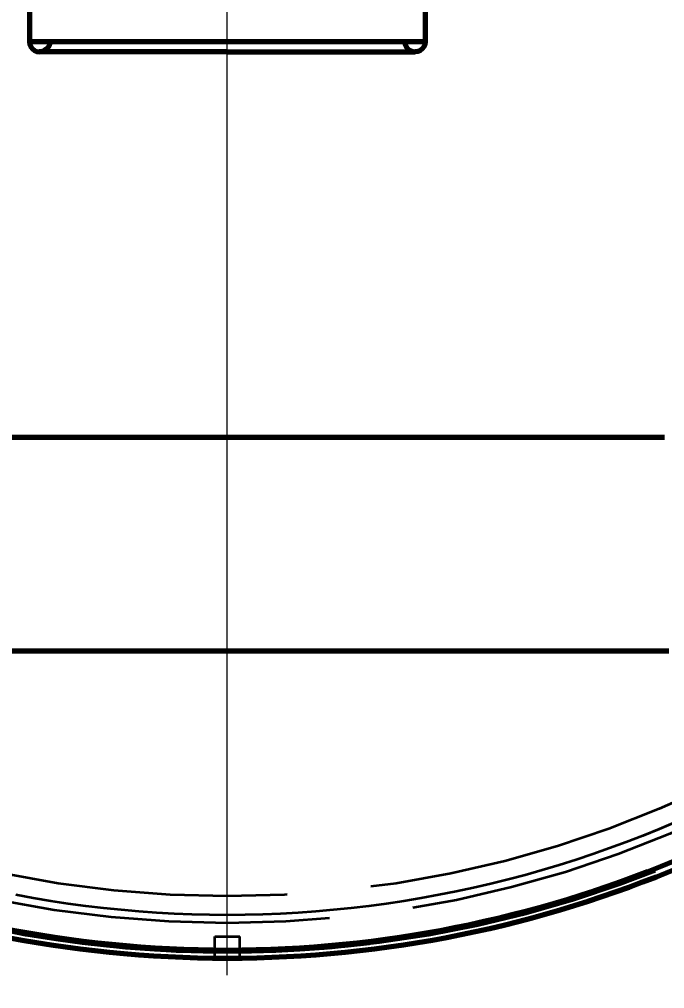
# Model space of a CAD drawing. Header units: millimetres. Extents: x 0 to 2208, y 0 to 420.
# Drawn here: x 88.01 to 95.68, y 78.55 to 90.06 of the extents above; entities that cross this region are included whole.
import ezdxf

# ---------------------------------------------------------------- set-up
doc = ezdxf.new("R2010")
doc.units = ezdxf.units.MM
doc.linetypes.add('IRAM-E-TRAZOS', pattern=[5, 4, -1])
doc.linetypes.add('IRAM-F-TRAZO-PUNTO', pattern=[20, 15, -2, 1, -2])
for name, color, linetype, lineweight in [('01-VISIBLE', 7, 'CONTINUOUS', 70), ('02-OCULTA', 4, 'IRAM-E-TRAZOS', 35), ('03-EJE', 1, 'IRAM-F-TRAZO-PUNTO', 18), ('04-COTA', 3, 'CONTINUOUS', 18)]:
    doc.layers.add(name, color=color, linetype=linetype, lineweight=lineweight)
doc.styles.add('ISO3098', font='isocpeur.ttf')
doc.dimstyles.new('FLAMA-IRAM', dxfattribs={"dimtxt": 3.5, "dimasz": 3.5, "dimexe": 2, "dimexo": 1.5, "dimgap": 1, "dimtad": 1, "dimdec": 1, "dimtxsty": 'ISO3098', "dimblk": 'IRAM_FLECHA', "dimblk1": 'IRAM_FLECHA', "dimblk2": 'IRAM_FLECHA', "dimcen": 2.5, "dimclrd": 256, "dimclre": 256, "dimclrt": 256, "dimazin": 3, "dimtfac": 1, "dimtmove": 0, "dimatfit": 3, "dimlwd": 18, "dimlwe": 18})

# ---------------------------------------------------------------- blocks, each defined once
blk = doc.blocks.new('IRAM_FLECHA')
blk.add_solid([(0, 0), (-1, 0.125), (-1, -0.125)])

msp = doc.modelspace()

# ---------------------------------------------------------------- linework, layer by layer
at = {"layer": '01-VISIBLE'}
for p, q in [((88.134, 90.899), (88.134, 89.799)), ((92.834, 90.899), (92.834, 89.799)), ((85.289, 85.099), (95.679, 85.099)), ((85.289, 82.559), (95.679, 82.559)), ((90.334, 78.908), (90.334, 78.909)), ((90.634, 78.908), (90.634, 78.909)), ((90.334, 78.908), (90.634, 78.908))]:
    msp.add_line(p, q, dxfattribs=at)
for points in [[(90.484, 89.799), (90.434, 89.799), (90.384, 89.799), (90.334, 89.799), (90.284, 89.799), (90.234, 89.799), (90.184, 89.799), (90.134, 89.799), (90.084, 89.799), (90.034, 89.799), (89.984, 89.799), (89.934, 89.799), (89.884, 89.799), (89.834, 89.799), (89.784, 89.799), (89.734, 89.799), (89.684, 89.799), (89.634, 89.799), (89.584, 89.799), (89.534, 89.799), (89.484, 89.799), (89.434, 89.799), (89.384, 89.799), (89.334, 89.799), (89.284, 89.799), (89.234, 89.799), (89.184, 89.799), (89.134, 89.799), (89.084, 89.799), (89.034, 89.799), (88.984, 89.799), (88.934, 89.799), (88.884, 89.799), (88.834, 89.799), (88.784, 89.799), (88.734, 89.799), (88.684, 89.799), (88.634, 89.799), (88.584, 89.799), (88.534, 89.799), (88.484, 89.799), (88.434, 89.799), (88.384, 89.799), (88.334, 89.799), (88.284, 89.799), (88.234, 89.799), (88.184, 89.799), (88.134, 89.799)], [(88.134, 89.799), (88.138, 89.768), (88.15, 89.739), (88.169, 89.714), (88.194, 89.695), (88.223, 89.683), (88.254, 89.679)], [(88.374, 89.799), (88.37, 89.768), (88.358, 89.739), (88.339, 89.714), (88.314, 89.695), (88.285, 89.683), (88.254, 89.679)], [(92.834, 89.799), (92.784, 89.799), (92.734, 89.799), (92.684, 89.799), (92.634, 89.799), (92.584, 89.799), (92.534, 89.799), (92.484, 89.799), (92.434, 89.799), (92.384, 89.799), (92.334, 89.799), (92.284, 89.799), (92.234, 89.799), (92.184, 89.799), (92.134, 89.799), (92.084, 89.799), (92.034, 89.799), (91.984, 89.799), (91.934, 89.799), (91.884, 89.799), (91.834, 89.799), (91.784, 89.799), (91.734, 89.799), (91.684, 89.799), (91.634, 89.799), (91.584, 89.799), (91.534, 89.799), (91.484, 89.799), (91.434, 89.799), (91.384, 89.799), (91.334, 89.799), (91.284, 89.799), (91.234, 89.799), (91.184, 89.799), (91.134, 89.799), (91.084, 89.799), (91.034, 89.799), (90.984, 89.799), (90.934, 89.799), (90.884, 89.799), (90.834, 89.799), (90.784, 89.799), (90.734, 89.799), (90.684, 89.799), (90.634, 89.799), (90.584, 89.799), (90.534, 89.799), (90.484, 89.799)], [(92.594, 89.799), (92.598, 89.768), (92.61, 89.739), (92.629, 89.714), (92.654, 89.695), (92.683, 89.683), (92.714, 89.679)], [(92.834, 89.799), (92.83, 89.768), (92.818, 89.739), (92.799, 89.714), (92.774, 89.695), (92.745, 89.683), (92.714, 89.679)], [(90.484, 89.679), (90.433, 89.679), (90.383, 89.679), (90.332, 89.679), (90.281, 89.679), (90.231, 89.679), (90.18, 89.679), (90.129, 89.679), (90.079, 89.679), (90.028, 89.679), (89.977, 89.679), (89.927, 89.679), (89.876, 89.679), (89.825, 89.679), (89.775, 89.679), (89.724, 89.679), (89.673, 89.679), (89.622, 89.679), (89.572, 89.679), (89.521, 89.679), (89.47, 89.679), (89.42, 89.679), (89.369, 89.679), (89.318, 89.679), (89.268, 89.679), (89.217, 89.679), (89.166, 89.679), (89.116, 89.679), (89.065, 89.679), (89.014, 89.679), (88.964, 89.679), (88.913, 89.679), (88.862, 89.679), (88.812, 89.679), (88.761, 89.679), (88.71, 89.679), (88.66, 89.679), (88.609, 89.679), (88.558, 89.679), (88.507, 89.679), (88.457, 89.679), (88.406, 89.679), (88.355, 89.679), (88.305, 89.679), (88.254, 89.679)], [(88.254, 89.679), (88.254, 89.679), (88.254, 89.679), (88.254, 89.679), (88.254, 89.679), (88.254, 89.679), (88.254, 89.679)], [(90.484, 89.679), (90.535, 89.679), (90.585, 89.679), (90.636, 89.679), (90.687, 89.679), (90.737, 89.679), (90.788, 89.679), (90.839, 89.679), (90.89, 89.679), (90.94, 89.679), (90.991, 89.679), (91.042, 89.679), (91.092, 89.679), (91.143, 89.679), (91.194, 89.679), (91.244, 89.679), (91.295, 89.679), (91.346, 89.679), (91.396, 89.679), (91.447, 89.679), (91.498, 89.679), (91.548, 89.679), (91.599, 89.679), (91.65, 89.679), (91.7, 89.679), (91.751, 89.679), (91.802, 89.679), (91.852, 89.679), (91.903, 89.679), (91.954, 89.679), (92.005, 89.679), (92.055, 89.679), (92.106, 89.679), (92.157, 89.679), (92.207, 89.679), (92.258, 89.679), (92.309, 89.679), (92.359, 89.679), (92.41, 89.679), (92.461, 89.679), (92.511, 89.679), (92.562, 89.679), (92.613, 89.679), (92.663, 89.679), (92.714, 89.679)], [(95.679, 82.559), (95.729, 82.559)]]:
    msp.add_lwpolyline(points, dxfattribs=at)
for radius, start, end in [(13.921, -135.8172, -44.1828), (13.825, -135.1762, -44.8238)]:
    msp.add_arc((90.484, 92.829), radius, start, end, dxfattribs=at)
at = {"layer": '02-OCULTA'}
for p, q in [((88.195, 79.195), (88.19, 79.165)), ((88.195, 79.195), (88.19, 79.165)), ((90.334, 78.909), (90.334, 79.164)), ((90.334, 78.908), (90.334, 79.164)), ((90.334, 79.164), (90.634, 79.164)), ((90.334, 79.164), (90.634, 79.164)), ((90.634, 78.909), (90.634, 79.164)), ((90.634, 78.908), (90.634, 79.164)), ((92.773, 79.195), (92.778, 79.165)), ((92.773, 79.195), (92.778, 79.165)), ((90.334, 78.908), (90.634, 78.908))]:
    msp.add_line(p, q, dxfattribs=at)
for points in [[(88.134, 89.799), (88.184, 89.799), (88.234, 89.799), (88.284, 89.799), (88.334, 89.799), (88.384, 89.799), (88.434, 89.799), (88.484, 89.799), (88.534, 89.799), (88.584, 89.799), (88.634, 89.799), (88.684, 89.799), (88.734, 89.799), (88.784, 89.799), (88.834, 89.799), (88.884, 89.799), (88.934, 89.799), (88.984, 89.799), (89.034, 89.799), (89.084, 89.799), (89.134, 89.799), (89.184, 89.799), (89.234, 89.799), (89.284, 89.799), (89.334, 89.799), (89.384, 89.799), (89.434, 89.799), (89.484, 89.799), (89.534, 89.799), (89.584, 89.799), (89.634, 89.799), (89.684, 89.799), (89.734, 89.799), (89.784, 89.799), (89.834, 89.799), (89.884, 89.799), (89.934, 89.799), (89.984, 89.799), (90.034, 89.799), (90.084, 89.799), (90.134, 89.799), (90.184, 89.799), (90.234, 89.799), (90.284, 89.799), (90.334, 89.799), (90.384, 89.799), (90.434, 89.799), (90.484, 89.799)], [(92.594, 89.799), (92.544, 89.799), (92.494, 89.799), (92.443, 89.799), (92.393, 89.799), (92.343, 89.799), (92.293, 89.799), (92.242, 89.799), (92.192, 89.799), (92.142, 89.799), (92.092, 89.799), (92.041, 89.799), (91.991, 89.799), (91.941, 89.799), (91.891, 89.799), (91.84, 89.799), (91.79, 89.799), (91.74, 89.799), (91.69, 89.799), (91.64, 89.799), (91.589, 89.799), (91.539, 89.799), (91.489, 89.799), (91.439, 89.799), (91.388, 89.799), (91.338, 89.799), (91.288, 89.799), (91.238, 89.799), (91.187, 89.799), (91.137, 89.799), (91.087, 89.799), (91.037, 89.799), (90.986, 89.799), (90.936, 89.799), (90.886, 89.799), (90.836, 89.799), (90.785, 89.799), (90.735, 89.799), (90.685, 89.799), (90.635, 89.799), (90.585, 89.799), (90.534, 89.799), (90.484, 89.799), (90.434, 89.799), (90.384, 89.799), (90.333, 89.799), (90.283, 89.799), (90.233, 89.799), (90.183, 89.799), (90.132, 89.799), (90.082, 89.799), (90.032, 89.799), (89.982, 89.799), (89.931, 89.799), (89.881, 89.799), (89.831, 89.799), (89.781, 89.799), (89.73, 89.799), (89.68, 89.799), (89.63, 89.799), (89.58, 89.799), (89.53, 89.799), (89.479, 89.799), (89.429, 89.799), (89.379, 89.799), (89.329, 89.799), (89.278, 89.799), (89.228, 89.799), (89.178, 89.799), (89.128, 89.799), (89.077, 89.799), (89.027, 89.799), (88.977, 89.799), (88.927, 89.799), (88.876, 89.799), (88.826, 89.799), (88.776, 89.799), (88.726, 89.799), (88.675, 89.799), (88.625, 89.799), (88.575, 89.799), (88.525, 89.799), (88.475, 89.799), (88.424, 89.799), (88.374, 89.799)], [(88.374, 89.799), (88.424, 89.799), (88.475, 89.799), (88.525, 89.799), (88.575, 89.799), (88.625, 89.799), (88.675, 89.799), (88.726, 89.799), (88.776, 89.799), (88.826, 89.799), (88.876, 89.799), (88.927, 89.799), (88.977, 89.799), (89.027, 89.799), (89.077, 89.799), (89.128, 89.799), (89.178, 89.799), (89.228, 89.799), (89.278, 89.799), (89.329, 89.799), (89.379, 89.799), (89.429, 89.799), (89.479, 89.799), (89.53, 89.799), (89.58, 89.799), (89.63, 89.799), (89.68, 89.799), (89.73, 89.799), (89.781, 89.799), (89.831, 89.799), (89.881, 89.799), (89.931, 89.799), (89.982, 89.799), (90.032, 89.799), (90.082, 89.799), (90.132, 89.799), (90.183, 89.799), (90.233, 89.799), (90.283, 89.799), (90.333, 89.799), (90.384, 89.799), (90.434, 89.799), (90.484, 89.799)], [(90.484, 89.799), (90.534, 89.799), (90.584, 89.799), (90.634, 89.799), (90.684, 89.799), (90.734, 89.799), (90.784, 89.799), (90.834, 89.799), (90.884, 89.799), (90.934, 89.799), (90.984, 89.799), (91.034, 89.799), (91.084, 89.799), (91.134, 89.799), (91.184, 89.799), (91.234, 89.799), (91.284, 89.799), (91.334, 89.799), (91.384, 89.799), (91.434, 89.799), (91.484, 89.799), (91.534, 89.799), (91.584, 89.799), (91.634, 89.799), (91.684, 89.799), (91.734, 89.799), (91.784, 89.799), (91.834, 89.799), (91.884, 89.799), (91.934, 89.799), (91.984, 89.799), (92.034, 89.799), (92.084, 89.799), (92.134, 89.799), (92.184, 89.799), (92.234, 89.799), (92.284, 89.799), (92.334, 89.799), (92.384, 89.799), (92.434, 89.799), (92.484, 89.799), (92.534, 89.799), (92.584, 89.799), (92.634, 89.799), (92.684, 89.799), (92.734, 89.799), (92.784, 89.799), (92.834, 89.799)], [(90.484, 89.799), (90.534, 89.799), (90.585, 89.799), (90.635, 89.799), (90.685, 89.799), (90.735, 89.799), (90.785, 89.799), (90.836, 89.799), (90.886, 89.799), (90.936, 89.799), (90.986, 89.799), (91.037, 89.799), (91.087, 89.799), (91.137, 89.799), (91.187, 89.799), (91.238, 89.799), (91.288, 89.799), (91.338, 89.799), (91.388, 89.799), (91.439, 89.799), (91.489, 89.799), (91.539, 89.799), (91.589, 89.799), (91.64, 89.799), (91.69, 89.799), (91.74, 89.799), (91.79, 89.799), (91.84, 89.799), (91.891, 89.799), (91.941, 89.799), (91.991, 89.799), (92.041, 89.799), (92.092, 89.799), (92.142, 89.799), (92.192, 89.799), (92.242, 89.799), (92.293, 89.799), (92.343, 89.799), (92.393, 89.799), (92.443, 89.799), (92.494, 89.799), (92.544, 89.799), (92.594, 89.799)], [(88.254, 89.679), (88.304, 89.679), (88.354, 89.679), (88.404, 89.679), (88.455, 89.679), (88.505, 89.679), (88.555, 89.679), (88.605, 89.679), (88.655, 89.679), (88.705, 89.679), (88.755, 89.679), (88.805, 89.679), (88.855, 89.679), (88.906, 89.679), (88.956, 89.679), (89.006, 89.679), (89.056, 89.679), (89.106, 89.679), (89.156, 89.679), (89.206, 89.679), (89.256, 89.679), (89.306, 89.679), (89.357, 89.679), (89.407, 89.679), (89.457, 89.679), (89.507, 89.679), (89.557, 89.679), (89.607, 89.679), (89.657, 89.679), (89.707, 89.679), (89.757, 89.679), (89.808, 89.679), (89.858, 89.679), (89.908, 89.679), (89.958, 89.679), (90.008, 89.679), (90.058, 89.679), (90.108, 89.679), (90.158, 89.679), (90.208, 89.679), (90.259, 89.679), (90.309, 89.679), (90.359, 89.679), (90.409, 89.679), (90.459, 89.679), (90.509, 89.679), (90.559, 89.679), (90.609, 89.679), (90.659, 89.679), (90.71, 89.679), (90.76, 89.679), (90.81, 89.679), (90.86, 89.679), (90.91, 89.679), (90.96, 89.679), (91.01, 89.679), (91.06, 89.679), (91.11, 89.679), (91.161, 89.679), (91.211, 89.679), (91.261, 89.679), (91.311, 89.679), (91.361, 89.679), (91.411, 89.679), (91.461, 89.679), (91.511, 89.679), (91.561, 89.679), (91.612, 89.679), (91.662, 89.679), (91.712, 89.679), (91.762, 89.679), (91.812, 89.679), (91.862, 89.679), (91.912, 89.679), (91.962, 89.679), (92.012, 89.679), (92.063, 89.679), (92.113, 89.679), (92.163, 89.679), (92.213, 89.679), (92.263, 89.679), (92.313, 89.679), (92.363, 89.679), (92.413, 89.679), (92.464, 89.679), (92.514, 89.679), (92.564, 89.679), (92.614, 89.679), (92.664, 89.679), (92.714, 89.679)], [(95.809, 80.523), (95.616, 80.441), (95.42, 80.362), (95.224, 80.286), (95.026, 80.213), (94.828, 80.143), (94.628, 80.076), (94.427, 80.013), (94.225, 79.953), (94.022, 79.895), (93.819, 79.841), (93.614, 79.791), (93.409, 79.743), (93.203, 79.699), (92.997, 79.658), (92.789, 79.62), (92.582, 79.585), (92.373, 79.554), (92.165, 79.526), (91.955, 79.501), (91.746, 79.48), (91.536, 79.462), (91.326, 79.447), (91.116, 79.435), (90.905, 79.427), (90.695, 79.422), (90.484, 79.42), (90.273, 79.422), (90.063, 79.427), (89.852, 79.435), (89.642, 79.447), (89.432, 79.462), (89.222, 79.48), (89.013, 79.501), (88.803, 79.526), (88.595, 79.554), (88.386, 79.585), (88.179, 79.62), (87.971, 79.658)], [(95.809, 80.523), (95.616, 80.441), (95.42, 80.362), (95.224, 80.286), (95.026, 80.213), (94.828, 80.143), (94.628, 80.076), (94.427, 80.013), (94.225, 79.953), (94.022, 79.895), (93.819, 79.841), (93.614, 79.791), (93.409, 79.743), (93.203, 79.699), (92.997, 79.658), (92.789, 79.62), (92.582, 79.585), (92.373, 79.554), (92.165, 79.526), (91.955, 79.501), (91.746, 79.48), (91.536, 79.462), (91.326, 79.447), (91.116, 79.435), (90.905, 79.427), (90.695, 79.422), (90.484, 79.42), (90.273, 79.422), (90.063, 79.427), (89.852, 79.435), (89.642, 79.447), (89.432, 79.462), (89.222, 79.48), (89.013, 79.501), (88.803, 79.526), (88.595, 79.554), (88.386, 79.585), (88.179, 79.62), (87.971, 79.658)]]:
    msp.add_lwpolyline(points, dxfattribs=at)
for radius in [13.921, 13.825, 13.825, 13.825, 13.505, 13.505, 13.505, 13.505, 13.505, 13.505, 13.505, 13.505, 13.185, 13.185, 13.185, 13.185]:
    msp.add_circle((90.484, 92.829), radius, dxfattribs=at)
for radius, start, end in [(13.855, -167.7113, -12.2887), (13.855, -167.7113, -12.2887), (13.825, -167.7113, -12.2887), (13.825, -167.7113, -12.2887), (13.855, -99.532, -80.468), (13.855, -99.532, -80.468), (13.825, -99.532, -80.468), (13.825, -99.532, -80.468)]:
    msp.add_arc((90.484, 92.829), radius, start, end, dxfattribs=at)
at = {"layer": '03-EJE'}
msp.add_line((90.484, 78.704), (90.484, 106.954), dxfattribs=at)

# ---------------------------------------------------------------- dimensions: what is measured, and where the dimension line sits
at = {"layer": '04-COTA'}
msp.add_linear_dim(base=(76.659, 50.734), p1=(76.659, 92.829), p2=(104.309, 92.829), dimstyle='FLAMA-IRAM', override={"dimlfac": 10, "dimpost": '%%c<>'}, dxfattribs=at).render()

doc.saveas('drawing.dxf')
